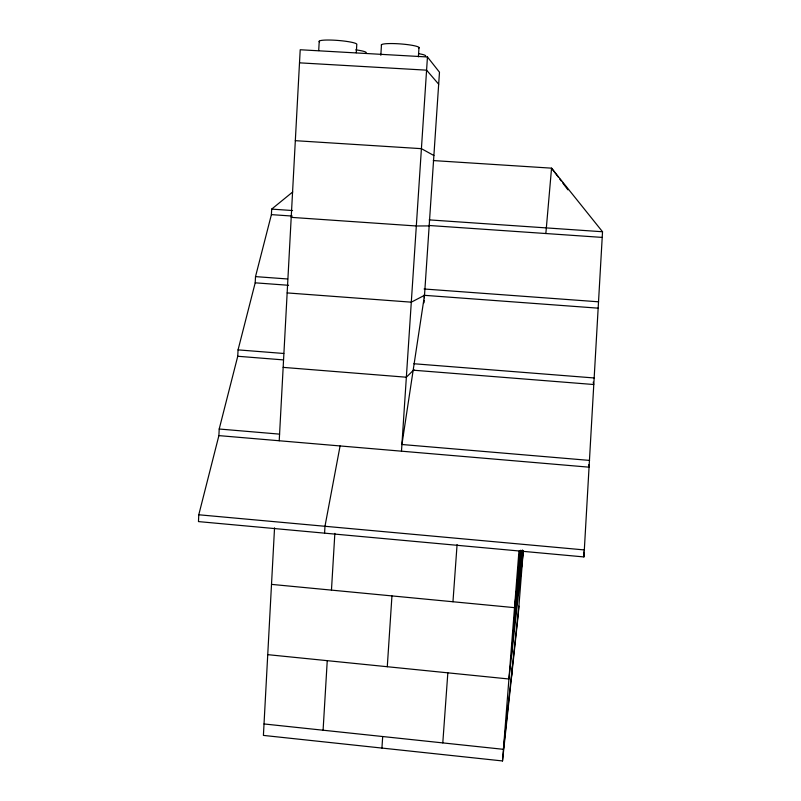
<?xml version="1.0" encoding="UTF-8"?>
<svg xmlns="http://www.w3.org/2000/svg" width="801" height="801" viewBox="0 0 801 801"><rect width="100%" height="100%" fill="white"/><g stroke="black" fill="none" stroke-linecap="round" stroke-linejoin="round"><path stroke-width="1.2" d="M292.735 191.95L271.679 209.111L271.399 214.628L255.509 276.615L255.199 282.823L238.057 349.877L237.747 356.265L219.204 429.016L218.893 435.614L198.778 514.773L198.468 521.591L583.919 556.925L602.532 231.749L551.549 168.16L433.291 160.57M274.543 527.829L263.409 735.408L502.507 760.95L518.247 614.647L523.293 550.577M279.219 440.76L300.205 49.752L427.454 56.971L439.479 72.21L424.34 297.822M318.708 50.573L319.229 41.221M324.575 533.156L324.976 526.277L340.085 445.947M356.295 52.736L356.775 44.596A18.914 2.423 4.6 0 0 337.251 40.39A18.914 2.423 4.6 0 0 319.499 41.872M323.093 730.212L327.249 660.665M331.464 590.117L334.858 533.356M380.835 55.269L381.476 44.706M418.382 56.831L418.993 47.449M381.927 748.064L382.688 736.53M387.284 666.722L391.949 595.914M401.481 451.183L427.454 56.971M589.586 460.415L401.922 444.505L424.5 295.329L411.303 302.167L287.148 292.916M423.999 302.798L424.17 300.315M442.793 742.897L447.839 672.83M452.965 601.751L457.081 544.56M502.507 760.95L518.938 551.208M511.238 658.482L519.839 550.537M520.62 550.267L515.824 611.343L513.231 633.981M520.79 550.457L516.204 608.079L522.322 550.067M545.851 233.522L551.549 168.16L558.247 177.031M511.619 676.234L512.4 666.362M522.152 550.397L516.805 601.181M522.833 551.268L521.671 566.027L521.081 563.704M518.918 606.077L503.418 749.325L264.02 723.954M522.993 554.322L508.925 678.998L267.744 654.657M521.141 565.005L522.823 550.417M513.882 626.522L516.064 607.619M521.661 559.018L522.632 550.627M516.595 590.237L514.512 607.649L271.509 584.38M413.977 369.682L406.357 377.221L283.154 367.379M429.166 225.912L416.32 225.982L291.204 217.361M299.504 62.838L426.583 70.168L438.678 84.195M295.319 140.676L421.416 148.666L433.892 155.534M271.679 209.111L292.565 210.543M429.166 219.885L602.532 231.749M271.399 214.628L292.275 216.07M428.545 225.451L602.062 237.396M255.509 276.615L287.649 278.978M424.079 288.991L598.577 301.807M255.199 282.823L288.55 285.286M423.659 295.269L598.047 308.155M238.057 349.877L283.804 353.481M413.877 363.744L594.262 377.972M237.747 356.265L283.454 359.899M413.446 370.212L593.711 384.52L593.211 382.147M219.204 429.016L279.579 434.132M218.893 435.614L589.015 467.173L588.725 464.79M198.778 514.773L584.51 549.947M559.729 178.993L561.221 180.966M562.713 182.938L567.919 189.837M583.569 552.039L583.919 556.925M418.903 53.707A18.053 2.233 4.1 0 1 425.421 56.27M355.784 49.852A18.023 2.203 4.5 0 1 366.127 52.906M381.516 45.347A18.934 2.453 4.2 0 1 400.36 43.915A18.934 2.453 4.2 0 1 418.893 48.08"/></g></svg>
